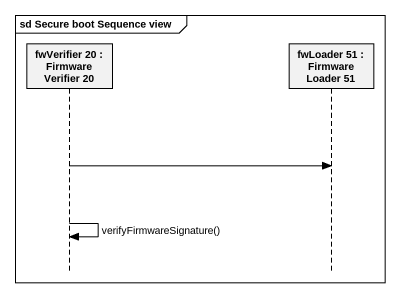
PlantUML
@startuml
mainframe sd Secure boot Sequence view
hide footbox
participant "fwVerifier 20 : Firmware Verifier 20" as fwVerifier_20
participant "fwLoader 51 : Firmware Loader 51" as fwLoader_51

fwVerifier_20 -> fwLoader_51
fwVerifier_20 -> fwVerifier_20 : verifyFirmwareSignature()
@enduml
